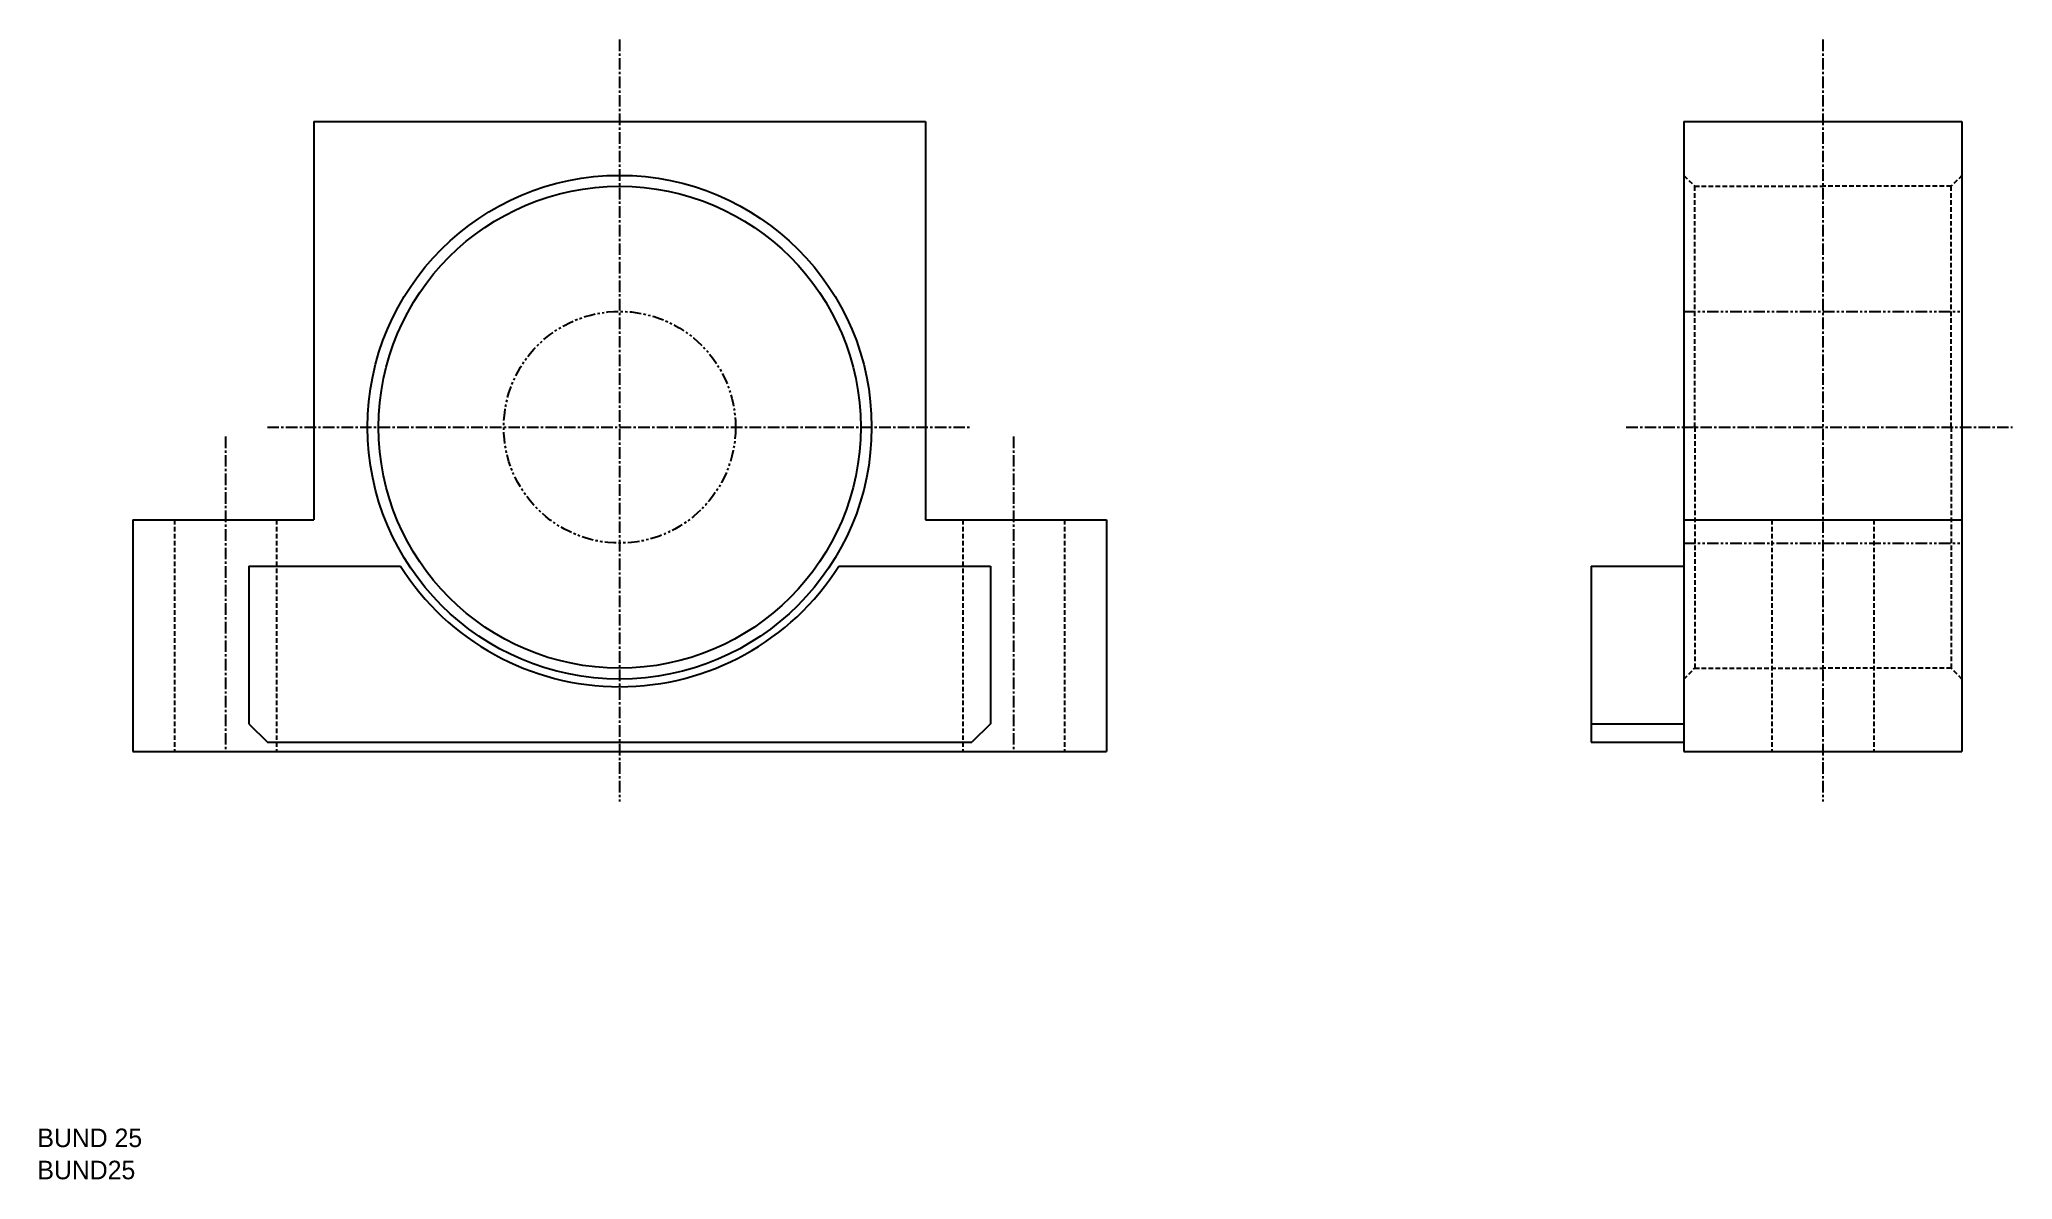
# Model space of a CAD drawing. Extents: x 190 to 403, y 55 to 178.
import ezdxf

# ---------------------------------------------------------------- set-up
doc = ezdxf.new("R2010")
doc.units = 0
for name, pattern in [('CENTER', [2, 1.25, -0.25, 0.25, -0.25]), ('DASHED', [0.75, 0.5, -0.25]), ('PHANTOM', [2.5, 1.25, -0.25, 0.25, -0.25, 0.25, -0.25])]:
    doc.linetypes.add(name, pattern=pattern)
doc.layers.get('0').update_dxf_attribs({"linetype": 'CONTINUOUS'})
doc.layers.add('CENTER', color=1, linetype='CENTER')

msp = doc.modelspace()

# ---------------------------------------------------------------- linework, layer by layer
at = {"color": 7, "linetype": 'CONTINUOUS'}
for p, q in [((219.94, 169.55), (285.94, 169.55)), ((219.94, 169.55), (219.94, 126.55)), ((285.94, 169.55), (285.94, 126.55)), ((367.73, 169.55), (367.73, 101.55)), ((367.73, 169.55), (397.73, 169.55)), ((397.73, 169.55), (397.73, 101.55)), ((200.44, 126.55), (200.44, 101.55)), ((200.44, 126.55), (219.94, 126.55)), ((285.94, 126.55), (305.44, 126.55)), ((305.44, 126.55), (305.44, 101.55)), ((367.73, 126.55), (397.73, 126.55)), ((212.94, 121.55), (212.94, 104.55)), ((212.94, 121.55), (229.29, 121.55)), ((276.58, 121.55), (292.94, 121.55)), ((292.94, 121.55), (292.94, 104.55)), ((357.73, 121.55), (367.73, 121.55)), ((357.73, 121.55), (357.73, 102.55)), ((367.73, 121.55), (367.73, 102.55)), ((212.94, 104.55), (214.94, 102.55)), ((292.94, 104.55), (290.94, 102.55)), ((357.73, 104.55), (367.73, 104.55)), ((214.94, 102.55), (290.94, 102.55)), ((357.73, 102.55), (367.73, 102.55)), ((200.44, 101.55), (305.44, 101.55)), ((367.73, 101.55), (397.73, 101.55))]:
    msp.add_line(p, q, dxfattribs=at)
at = {"color": 3, "linetype": 'DASHED'}
for p, q in [((367.73, 163.72), (368.9, 162.55)), ((368.9, 136.55), (368.9, 162.55)), ((368.9, 162.55), (382.73, 162.55)), ((396.55, 162.55), (382.73, 162.55)), ((397.73, 163.72), (396.55, 162.55)), ((396.55, 136.55), (396.55, 162.55)), ((368.9, 136.55), (368.9, 110.55)), ((396.55, 136.55), (396.55, 110.55)), ((204.94, 126.55), (204.94, 101.55)), ((215.94, 126.55), (215.94, 101.55)), ((289.94, 126.55), (289.94, 101.55)), ((300.94, 126.55), (300.94, 101.55)), ((377.23, 126.55), (377.23, 101.55)), ((388.23, 126.55), (388.23, 101.55)), ((367.73, 109.37), (368.9, 110.55)), ((368.9, 110.55), (382.73, 110.55)), ((396.55, 110.55), (382.73, 110.55)), ((397.73, 109.37), (396.55, 110.55))]:
    msp.add_line(p, q, dxfattribs=at)
at = {"color": 3, "linetype": 'PHANTOM'}
for p, q in [((367.73, 149.05), (397.73, 149.05)), ((367.73, 124.05), (397.73, 124.05))]:
    msp.add_line(p, q, dxfattribs=at)
at = {"color": 7, "linetype": 'CONTINUOUS'}
for radius in [27.18, 26]:
    msp.add_circle((252.94, 136.55), radius, dxfattribs=at)
at = {"color": 3, "linetype": 'PHANTOM'}
msp.add_circle((252.94, 136.55), 12.5, dxfattribs=at)
at = {"color": 7, "linetype": 'CONTINUOUS'}
msp.add_arc((252.94, 136.55), 28, 212.3924, 327.6076, dxfattribs=at)
at = {"layer": 'CENTER', "color": 1, "linetype": 'CENTER'}
for p, q in [((252.94, 178.39), (252.94, 96.15)), ((382.73, 178.39), (382.73, 96.15)), ((214.94, 136.55), (290.94, 136.55)), ((361.51, 136.55), (403.18, 136.55)), ((210.44, 135.55), (210.44, 101.55)), ((295.44, 135.55), (295.44, 101.55))]:
    msp.add_line(p, q, dxfattribs=at)

# ---------------------------------------------------------------- texts
at = {"color": 7, "linetype": 'CONTINUOUS'}
for s, p in [('BUND 25', (190.14, 58.87)), ('BUND25', (190.14, 55.4))]:
    msp.add_text(s, height=2, dxfattribs=at).set_placement(p)

doc.saveas('drawing.dxf')
